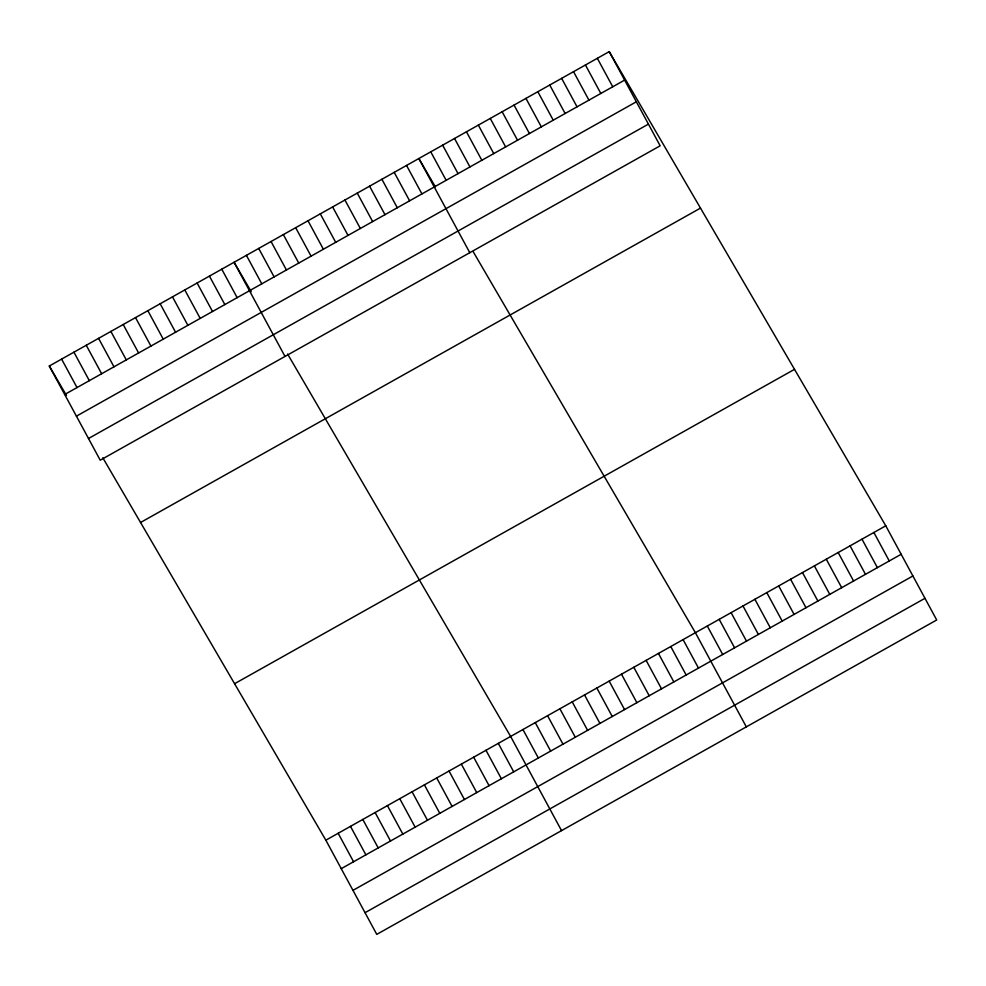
<?xml version="1.0" encoding="UTF-8"?>
<svg xmlns="http://www.w3.org/2000/svg" width="986" height="986" viewBox="0 0 986 986"><rect width="100%" height="100%" fill="white"/><g stroke="black" fill="none" stroke-linecap="round" stroke-linejoin="round"><path stroke-width="1.48" d="M609.237 51.629L660.152 145.805L100.227 460.191L49.3 366.016L609.237 51.629L885.773 525.809L936.7 619.984L376.763 934.371L325.848 840.195L102.815 457.787M64.694 394.486L624.631 80.1M76.415 416.166L636.352 101.792M88.493 438.511L648.431 124.125M140.554 522.494L700.491 208.108M234.582 683.717L794.519 369.331M325.848 840.195L885.773 525.809M341.242 868.666L901.179 554.28M352.963 890.358L912.9 575.972M365.042 912.691L924.979 598.305M435.319 186.761L418.853 158.524L469.78 252.699M473.058 251.467L695.401 632.704L746.328 726.879M251.233 291.683L234.076 262.264L285.003 356.439M287.604 354.036L510.625 736.443L561.539 830.619M49.3 366.016L66.456 395.423M873.879 532.489L889.273 560.972M861.986 539.169L877.38 567.653M597.331 58.31L612.737 86.78M850.08 545.85L865.486 574.333M585.438 64.99L600.831 93.473M838.186 552.53L853.58 581.013M573.532 71.67L588.938 100.153M826.28 559.21L841.687 587.693M561.638 78.35L577.032 106.833M814.387 565.89L829.781 594.373M549.744 85.03L565.138 113.513M802.493 572.57L817.887 601.053M537.838 91.71L553.245 120.193M790.587 579.25L805.993 607.733M525.945 98.39L541.339 126.874M778.693 585.93L794.087 614.414M514.039 105.071L529.445 133.554M766.788 592.611L782.194 621.094M502.145 111.751L517.539 140.234M754.894 599.303L770.288 627.774M490.252 118.431L505.645 146.914M743 605.983L758.394 634.454M478.346 125.111L493.752 153.594M731.094 612.663L746.501 641.134M466.452 131.804L481.846 160.274M719.201 619.344L734.595 647.814M454.546 138.484L469.952 166.954M707.295 626.024L722.701 654.494M442.652 145.164L458.046 173.635M430.759 151.844L446.153 180.315M683.088 639.618L698.482 668.089M670.763 646.533L686.157 675.016M406.54 165.438L421.934 193.909M658.451 653.447L673.845 681.93M394.215 172.353L409.621 200.824M646.126 660.361L661.52 688.844M381.902 179.267L397.296 207.75M633.813 667.288L649.207 695.759M369.577 186.181L384.984 214.665M621.488 674.202L636.882 702.673M357.265 193.108L372.659 221.579M609.175 681.116L624.569 709.587M344.94 200.022L360.346 228.493M596.85 688.031L612.257 716.514M332.627 206.937L348.021 235.407M584.538 694.945L599.932 723.428M320.302 213.851L335.708 242.334M572.213 701.859L587.619 730.343M307.989 220.765L323.383 249.248M559.9 708.786L575.294 737.257M295.664 227.68L311.071 256.163M547.575 715.7L562.981 744.171M283.352 234.606L298.746 263.077M535.262 722.615L550.656 751.085M271.039 241.521L286.433 269.991M522.937 729.529L538.344 758.012M258.714 248.435L274.108 276.906M246.401 255.349L261.795 283.832M498.3 743.37L513.706 771.841M485.987 750.284L501.381 778.755M221.764 269.178L237.158 297.661M473.674 757.199L489.068 785.669M209.439 276.105L224.833 304.575M461.349 764.113L476.743 792.596M197.126 283.019L212.52 311.49M449.037 771.027L464.431 799.51M184.801 289.933L200.195 318.404M436.712 777.942L452.106 806.425M172.488 296.848L187.882 325.331M424.399 784.868L439.793 813.339M160.163 303.762L175.57 332.245M412.074 791.783L427.468 820.253M147.851 310.689L163.245 339.159M399.761 798.697L415.155 827.168M135.526 317.603L150.932 346.074M387.436 805.611L402.83 834.094M123.213 324.517L138.607 352.988M375.124 812.526L390.518 841.009M110.888 331.432L126.294 359.915M362.799 819.44L378.205 847.923M98.575 338.346L113.969 366.829M350.486 826.367L365.88 854.837M86.25 345.26L101.657 373.743M338.161 833.281L353.567 861.752M73.938 352.187L89.332 380.658M61.613 359.101L77.019 387.572"/></g></svg>
